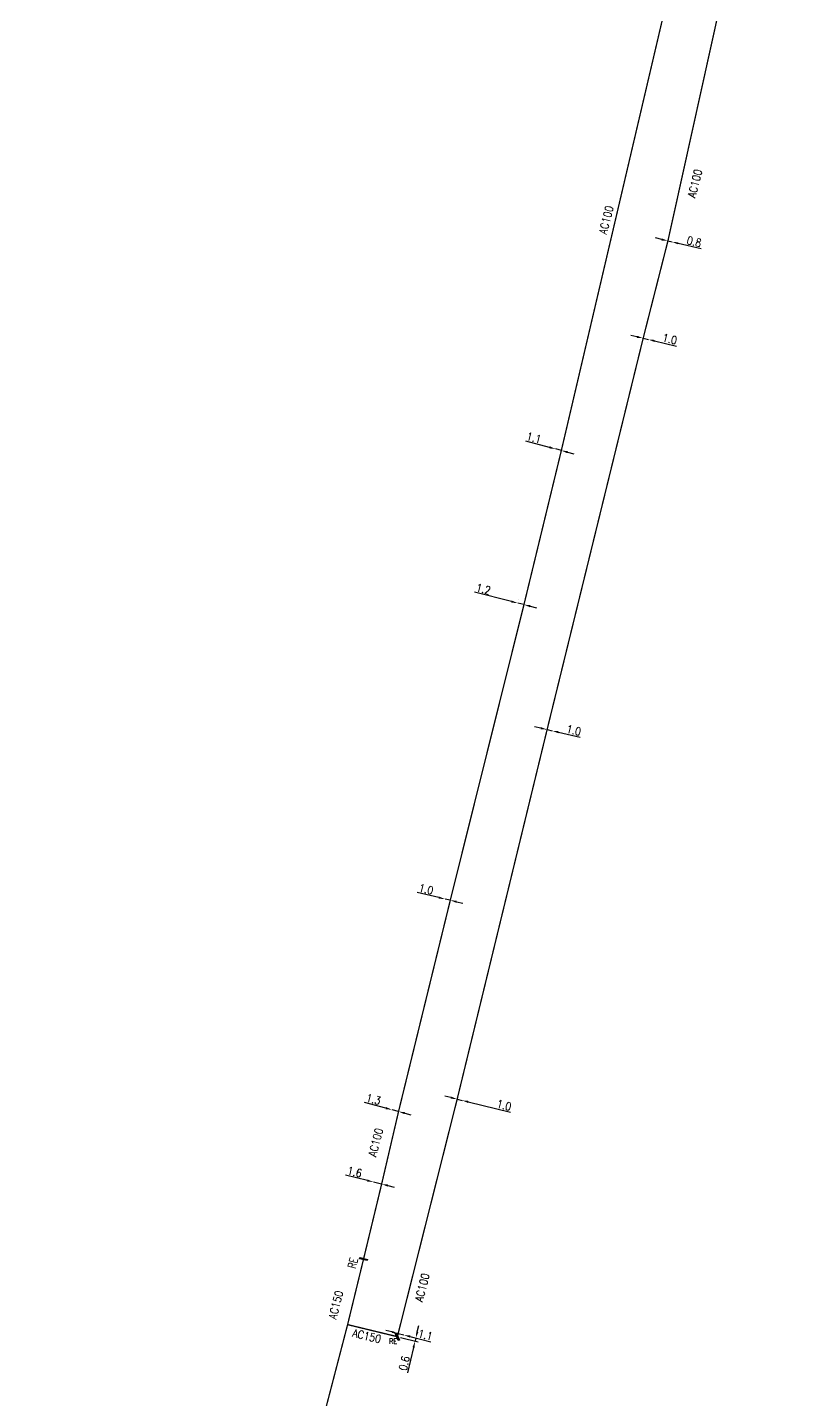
# Model space of a CAD drawing. Header units: millimetres. Extents: x 113999 to 115000, y 123996 to 125006.
# Drawn here: x 114319.9 to 114465.3, y 124241.5 to 124498.6 of the extents above; entities that cross this region are included whole.
import ezdxf
from ezdxf.enums import TextEntityAlignment as Align

# ---------------------------------------------------------------- set-up
doc = ezdxf.new("R2010")
doc.units = ezdxf.units.MM
doc.header["$PDMODE"] = 34
doc.linetypes.add('L_25_AP', pattern=[2000, 1000, 1000])
doc.layers.get('0').update_dxf_attribs({"linetype": 'CONTINUOUS'})
doc.layers.get('Defpoints').update_dxf_attribs({"linetype": 'CONTINUOUS'})
doc.layers.add('L_150', color=1, linetype='CONTINUOUS')
doc.layers.add('L_340', color=7, linetype='CONTINUOUS')
doc.styles.get("Standard").update_dxf_attribs({"font": 'romans.shx', "width": 0.85})
doc.dimstyles.get("Standard").update_dxf_attribs({"dimtxt": 1.5, "dimasz": 1.2, "dimexe": 0.625, "dimexo": 0.625, "dimgap": 0.25, "dimtad": 1, "dimdec": 1, "dimzin": 0, "dimdsep": 46, "dimtxsty": 'Standard', "dimcen": -0.5, "dimadec": 0, "dimazin": 0, "dimtfac": 1, "dimtdec": 1, "dimtmove": 0, "dimatfit": 3, "dimfxl": 0, "dimtolj": 1, "dimtzin": 0, "dimarcsym": 0})

# ---------------------------------------------------------------- blocks, each defined once
blk = doc.blocks.new('*D296')
at = {"layer": 'Defpoints', "color": 0, "linetype": 'Continuous', "transparency": 16777216}
for p in [(114384.84, 124282.27), (114384.84, 124282.27), (114386.34, 124281.9)]:
    blk.add_point(p, dxfattribs=at)
at = {"layer": 'L_150', "color": 0, "linetype": 'Continuous', "lineweight": -2, "transparency": 16777216}
for p, q in [((114383.67, 124282.56), (114379.58, 124283.56)), ((114386.34, 124281.9), (114384.84, 124282.27)), ((114387.51, 124281.62), (114388.67, 124281.33))]:
    blk.add_line(p, q, dxfattribs=at)
at = {"layer": 'L_150', "color": 0, "linetype": 'Continuous', "transparency": 16777216}
for points in [[(114383.72, 124282.75), (114383.62, 124282.37), (114384.84, 124282.27)], [(114387.55, 124281.81), (114387.46, 124281.42), (114386.34, 124281.9)]]:
    blk.add_solid(points, dxfattribs=at)
at = {"layer": 'L_150', "color": 0, "linetype": 'Continuous', "transparency": 16777216, "insert": (114381.27, 124284.18), "char_height": 1.5, "attachment_point": 5, "rotation": 346.2084}
blk.add_mtext('\\A1;1.6', dxfattribs=at)
blk = doc.blocks.new('*D297')
at = {"layer": 'Defpoints', "color": 0, "linetype": 'Continuous', "ltscale": 0.5, "transparency": 16777216}
for p in [(114389.29, 124253.3), (114390.51, 124253.62), (114392.75, 124253.05)]:
    blk.add_point(p, dxfattribs=at)
at = {"layer": 'L_340', "color": 0, "linetype": 'Continuous', "lineweight": -2, "ltscale": 0.5, "transparency": 16777216}
for p, q in [((114393.03, 124254.22), (114393.32, 124255.39)), ((114389.9, 124253.15), (114393.21, 124252.31)), ((114391.12, 124253.47), (114393.36, 124252.9)), ((114392.75, 124253.05), (114392.61, 124252.46)), ((114392.33, 124251.29), (114391.17, 124246.54))]:
    blk.add_line(p, q, dxfattribs=at)
at = {"layer": 'L_340', "color": 0, "linetype": 'Continuous', "ltscale": 0.5, "transparency": 16777216}
for points in [[(114392.84, 124254.27), (114393.23, 124254.17), (114392.75, 124253.05)], [(114392.13, 124251.34), (114392.52, 124251.25), (114392.61, 124252.46)]]:
    blk.add_solid(points, dxfattribs=at)
at = {"layer": 'L_340', "color": 0, "linetype": 'Continuous', "ltscale": 0.5, "transparency": 16777216, "insert": (114390.58, 124248.32), "char_height": 1.5, "attachment_point": 5, "rotation": 76.3805}
blk.add_mtext('\\A1;0.6', dxfattribs=at)
blk = doc.blocks.new('*D298')
at = {"layer": 'Defpoints', "color": 0, "linetype": 'Continuous', "transparency": 16777216}
for p in [(114400.5, 124297.81), (114401.43, 124297.58), (114401.43, 124297.58)]:
    blk.add_point(p, dxfattribs=at)
at = {"layer": 'L_150', "color": 0, "linetype": 'Continuous', "lineweight": -2, "transparency": 16777216}
for p, q in [((114399.33, 124298.09), (114398.17, 124298.38)), ((114400.5, 124297.81), (114401.43, 124297.58)), ((114402.59, 124297.29), (114410.5, 124295.36))]:
    blk.add_line(p, q, dxfattribs=at)
at = {"layer": 'L_150', "color": 0, "linetype": 'Continuous', "transparency": 16777216}
for points in [[(114399.38, 124298.29), (114399.28, 124297.9), (114400.5, 124297.81)], [(114402.64, 124297.49), (114402.55, 124297.1), (114401.43, 124297.58)]]:
    blk.add_solid(points, dxfattribs=at)
at = {"layer": 'L_150', "color": 0, "linetype": 'Continuous', "transparency": 16777216, "insert": (114409.29, 124296.68), "char_height": 1.5, "attachment_point": 5, "rotation": 346.2229}
blk.add_mtext('\\A1;1.0', dxfattribs=at)
blk = doc.blocks.new('*D299')
at = {"layer": 'Defpoints', "color": 0, "linetype": 'Continuous', "transparency": 16777216}
for p in [(114417.36, 124367.06), (114418.34, 124366.83), (114418.34, 124366.83)]:
    blk.add_point(p, dxfattribs=at)
at = {"layer": 'L_150', "color": 0, "linetype": 'Continuous', "lineweight": -2, "transparency": 16777216}
for p, q in [((114416.19, 124367.32), (114415.02, 124367.59)), ((114417.36, 124367.06), (114418.34, 124366.83)), ((114419.51, 124366.57), (114423.59, 124365.64))]:
    blk.add_line(p, q, dxfattribs=at)
at = {"layer": 'L_150', "color": 0, "linetype": 'Continuous', "transparency": 16777216}
for points in [[(114416.24, 124367.52), (114416.15, 124367.13), (114417.36, 124367.06)], [(114419.55, 124366.76), (114419.47, 124366.37), (114418.34, 124366.83)]]:
    blk.add_solid(points, dxfattribs=at)
at = {"layer": 'L_150', "color": 0, "linetype": 'Continuous', "transparency": 16777216, "insert": (114422.36, 124366.94), "char_height": 1.5, "attachment_point": 5, "rotation": 347.1561}
blk.add_mtext('\\A1;1.0', dxfattribs=at)
blk = doc.blocks.new('*D300')
at = {"layer": 'Defpoints', "color": 0, "linetype": 'Continuous', "transparency": 16777216}
for p in [(114440.01, 124458.64), (114440.79, 124458.46), (114440.79, 124458.46)]:
    blk.add_point(p, dxfattribs=at)
at = {"layer": 'L_150', "color": 0, "linetype": 'Continuous', "lineweight": -2, "transparency": 16777216}
for p, q in [((114438.84, 124458.91), (114437.67, 124459.19)), ((114440.01, 124458.64), (114440.79, 124458.46)), ((114441.96, 124458.19), (114446.25, 124457.19))]:
    blk.add_line(p, q, dxfattribs=at)
at = {"layer": 'L_150', "color": 0, "linetype": 'Continuous', "transparency": 16777216}
for points in [[(114438.88, 124459.11), (114438.79, 124458.72), (114440.01, 124458.64)], [(114442, 124458.38), (114441.91, 124457.99), (114440.79, 124458.46)]]:
    blk.add_solid(points, dxfattribs=at)
at = {"layer": 'L_150', "color": 0, "linetype": 'Continuous', "transparency": 16777216, "insert": (114444.93, 124458.52), "char_height": 1.5, "attachment_point": 5, "rotation": 346.9103}
blk.add_mtext('\\A1;0.8', dxfattribs=at)
blk = doc.blocks.new('*D301')
at = {"layer": 'Defpoints', "color": 0, "linetype": 'Continuous', "transparency": 16777216}
for p in [(114388.3, 124295.82), (114388.3, 124295.82), (114389.51, 124295.49)]:
    blk.add_point(p, dxfattribs=at)
at = {"layer": 'L_150', "color": 0, "linetype": 'Continuous', "lineweight": -2, "transparency": 16777216}
for p, q in [((114387.14, 124296.13), (114383.1, 124297.21)), ((114389.51, 124295.49), (114388.3, 124295.82)), ((114389.67, 124296.09), (114389.67, 124296.09)), ((114390.67, 124295.18), (114391.83, 124294.87))]:
    blk.add_line(p, q, dxfattribs=at)
at = {"layer": 'L_150', "color": 0, "linetype": 'Continuous', "transparency": 16777216}
for points in [[(114387.19, 124296.32), (114387.09, 124295.93), (114388.3, 124295.82)], [(114390.72, 124295.37), (114390.62, 124294.99), (114389.51, 124295.49)]]:
    blk.add_solid(points, dxfattribs=at)
at = {"layer": 'L_150', "color": 0, "linetype": 'Continuous', "transparency": 16777216, "insert": (114384.8, 124297.79), "char_height": 1.5, "attachment_point": 5, "rotation": 344.9862}
blk.add_mtext('\\A1;1.3', dxfattribs=at)
blk = doc.blocks.new('*D302')
at = {"layer": 'Defpoints', "color": 0, "linetype": 'Continuous', "transparency": 16777216}
for p in [(114398.24, 124335.31), (114398.24, 124335.31), (114399.21, 124335.08)]:
    blk.add_point(p, dxfattribs=at)
at = {"layer": 'L_150', "color": 0, "linetype": 'Continuous', "lineweight": -2, "transparency": 16777216}
for p, q in [((114397.07, 124335.58), (114392.99, 124336.53)), ((114399.21, 124335.08), (114398.24, 124335.31)), ((114400.38, 124334.81), (114401.55, 124334.53))]:
    blk.add_line(p, q, dxfattribs=at)
at = {"layer": 'L_150', "color": 0, "linetype": 'Continuous', "transparency": 16777216}
for points in [[(114397.12, 124335.77), (114397.03, 124335.38), (114398.24, 124335.31)], [(114400.43, 124335), (114400.34, 124334.61), (114399.21, 124335.08)]]:
    blk.add_solid(points, dxfattribs=at)
at = {"layer": 'L_150', "color": 0, "linetype": 'Continuous', "transparency": 16777216, "insert": (114394.67, 124337.16), "char_height": 1.5, "attachment_point": 5, "rotation": 346.876}
blk.add_mtext('\\A1;1.0', dxfattribs=at)
blk = doc.blocks.new('*D303')
at = {"layer": 'Defpoints', "color": 0, "linetype": 'Continuous', "transparency": 16777216}
for p in [(114411.86, 124390.76), (114411.86, 124390.76), (114413.02, 124390.48)]:
    blk.add_point(p, dxfattribs=at)
at = {"layer": 'L_150', "color": 0, "linetype": 'Continuous', "lineweight": -2, "transparency": 16777216}
for p, q in [((114410.69, 124391.05), (114403.72, 124392.79)), ((114413.02, 124390.48), (114411.86, 124390.76)), ((114412.01, 124391.37), (114412.01, 124391.37)), ((114414.19, 124390.19), (114415.35, 124389.9))]:
    blk.add_line(p, q, dxfattribs=at)
at = {"layer": 'L_150', "color": 0, "linetype": 'Continuous', "transparency": 16777216}
for points in [[(114410.74, 124391.25), (114410.64, 124390.86), (114411.86, 124390.76)], [(114414.23, 124390.38), (114414.14, 124389.99), (114413.02, 124390.48)]]:
    blk.add_solid(points, dxfattribs=at)
at = {"layer": 'L_150', "color": 0, "linetype": 'Continuous', "transparency": 16777216, "insert": (114405.42, 124393.4), "char_height": 1.5, "attachment_point": 5, "rotation": 346.0414}
blk.add_mtext('\\A1;1.2', dxfattribs=at)
blk = doc.blocks.new('*D304')
at = {"layer": 'Defpoints', "color": 0, "linetype": 'Continuous', "transparency": 16777216}
for p in [(114418.97, 124419.65), (114418.97, 124419.65), (114420.03, 124419.36)]:
    blk.add_point(p, dxfattribs=at)
at = {"layer": 'L_150', "color": 0, "linetype": 'Continuous', "lineweight": -2, "transparency": 16777216}
for p, q in [((114417.81, 124419.95), (114413.35, 124421.13)), ((114420.03, 124419.36), (114418.97, 124419.65)), ((114421.19, 124419.06), (114422.35, 124418.75))]:
    blk.add_line(p, q, dxfattribs=at)
at = {"layer": 'L_150', "color": 0, "linetype": 'Continuous', "transparency": 16777216}
for points in [[(114417.86, 124420.15), (114417.76, 124419.76), (114418.97, 124419.65)], [(114421.24, 124419.25), (114421.14, 124418.86), (114420.03, 124419.36)]]:
    blk.add_solid(points, dxfattribs=at)
at = {"layer": 'L_150', "color": 0, "linetype": 'Continuous', "transparency": 16777216, "insert": (114414.88, 124421.76), "char_height": 1.5, "attachment_point": 5, "rotation": 345.1516}
blk.add_mtext('\\A1;1.1', dxfattribs=at)
blk = doc.blocks.new('L_340_20')
at = {"linetype": 'Continuous'}
blk.add_hatch(color=0, dxfattribs=at).paths.add_polyline_path([(0.12, 0.75), (-0.12, 0.75), (-0.12, -0.75), (0.12, -0.75)])
at = {"color": 0, "linetype": 'Continuous'}
blk.add_lwpolyline([(-0.12, 0.75), (0.12, 0.75), (0.12, -0.75), (-0.12, -0.75)], close=True, dxfattribs=at)
at = {"color": 0, "linetype": 'Continuous', "width": 0.75}
for tag, height, flags, p in [('RE', 1, 8, (0, 2.19)), ('DEF_LEG', 1.2, 3, (0, -5)), ('DEF_COUP', 1.2, 3, (0, -7.5)), ('DEF_TYPE', 1.2, 3, (0, -10))]:
    blk.add_attdef(tag, text='', height=height, dxfattribs=dict(at, flags=flags)).set_placement(p, align=Align.MIDDLE)
blk = doc.blocks.new('*D427')
at = {"layer": 'Defpoints', "color": 0, "linetype": 'Continuous', "ltscale": 0.5, "transparency": 16777216}
for p in [(114389.29, 124253.3), (114389.44, 124253.89), (114390.51, 124253.62)]:
    blk.add_point(p, dxfattribs=at)
at = {"layer": 'L_340', "color": 0, "linetype": 'Continuous', "lineweight": -2, "ltscale": 0.5, "transparency": 16777216}
for p, q in [((114388.28, 124254.19), (114387.12, 124254.48)), ((114389.45, 124253.91), (114389.6, 124254.5)), ((114389.44, 124253.89), (114390.51, 124253.62)), ((114391.68, 124253.33), (114395.56, 124252.34))]:
    blk.add_line(p, q, dxfattribs=at)
at = {"layer": 'L_340', "color": 0, "linetype": 'Continuous', "ltscale": 0.5, "transparency": 16777216}
for points in [[(114388.33, 124254.38), (114388.23, 124253.99), (114389.44, 124253.89)], [(114391.73, 124253.52), (114391.63, 124253.13), (114390.51, 124253.62)]]:
    blk.add_solid(points, dxfattribs=at)
at = {"layer": 'L_340', "color": 0, "linetype": 'Continuous', "ltscale": 0.5, "transparency": 16777216, "insert": (114394.54, 124253.63), "char_height": 1.5, "attachment_point": 5, "rotation": 345.7745}
blk.add_mtext('\\A1;1.1', dxfattribs=at)
blk = doc.blocks.new('*D428')
at = {"layer": 'Defpoints', "color": 0, "linetype": 'Continuous', "transparency": 16777216}
for p in [(114435.37, 124440.4), (114436.34, 124440.17), (114436.34, 124440.17)]:
    blk.add_point(p, dxfattribs=at)
at = {"layer": 'L_150', "color": 0, "linetype": 'Continuous', "lineweight": -2, "transparency": 16777216}
for p, q in [((114434.2, 124440.67), (114433.03, 124440.94)), ((114435.23, 124439.79), (114435.23, 124439.79)), ((114435.37, 124440.4), (114436.34, 124440.17)), ((114436.2, 124439.56), (114436.2, 124439.56)), ((114437.51, 124439.9), (114441.59, 124438.94))]:
    blk.add_line(p, q, dxfattribs=at)
at = {"layer": 'L_150', "color": 0, "linetype": 'Continuous', "transparency": 16777216}
for points in [[(114434.25, 124440.87), (114434.16, 124440.48), (114435.37, 124440.4)], [(114437.56, 124440.09), (114437.47, 124439.7), (114436.34, 124440.17)]]:
    blk.add_solid(points, dxfattribs=at)
at = {"layer": 'L_150', "color": 0, "linetype": 'Continuous', "transparency": 16777216, "insert": (114440.36, 124440.26), "char_height": 1.5, "attachment_point": 5, "rotation": 346.8389}
blk.add_mtext('\\A1;1.0', dxfattribs=at)

msp = doc.modelspace()

# ---------------------------------------------------------------- linework, layer by layer
at = {"layer": 'L_150', "linetype": 'L_25_AP', "ltscale": 0.5, "const_width": 0.25}
msp.add_lwpolyline([(114455.97, 124591), (114465.11, 124589.57), (114456.77, 124541.88), (114450.55, 124506.26, -0.01121), (114450.55, 124506.24), (114440.01, 124458.64), (114435.37, 124440.4), (114417.36, 124367.06), (114400.5, 124297.81), (114389.29, 124253.3)], format="xyb", dxfattribs=at)
for points in [[(114382.95, 124267.85), (114386.34, 124281.9), (114389.51, 124295.49), (114399.21, 124335.08), (114413.02, 124390.48), (114420.03, 124419.36), (114441, 124508.75), (114441, 124508.75), (114442.55, 124517.37), (114448.1, 124542.94), (114448.2, 124543.57)], [(114348.98, 124000), (114352.44, 124005.92), (114354.85, 124010.51), (114356.46, 124018.47), (114358.71, 124028.61), (114361.74, 124038.37), (114360.89, 124038.45), (114322.23, 124042.6), (114322.3, 124077.9), (114320.07, 124111.9), (114330.27, 124113.89), (114346.8, 124116.93), (114348.41, 124117.18), (114351.49, 124121.27), (114363.29, 124136.94), (114364.77, 124138.9), (114365.65, 124200.65), (114379.96, 124255.56), (114382.95, 124267.85)], [(114389.29, 124253.3), (114379.96, 124255.56)]]:
    msp.add_lwpolyline(points, dxfattribs=at)

# ---------------------------------------------------------------- block references
at = {"layer": 'L_340'}
ref = msp.add_blockref('L_340_20', (114382.95, 124267.85), dxfattribs=dict(at, rotation=76.2862261404029))
ref.add_attrib('RE', 'RE', dxfattribs={"layer": '0', "color": 0, "linetype": 'Continuous', "height": 1.5, "rotation": 76.2862, "width": 0.75, "flags": 8}).set_placement((114380.94, 124267.09), align=Align.MIDDLE)
at = {"layer": 'L_340', "ltscale": 0.5}
ref = msp.add_blockref('L_340_20', (114389.29, 124253.3), dxfattribs=dict(at, rotation=21.83624252811624))
ref.add_attrib('RE', 'RE', dxfattribs={"layer": '0', "color": 0, "linetype": 'Continuous', "height": 1, "width": 0.75}).set_placement((114388.5, 124252.45), align=Align.MIDDLE)

# ---------------------------------------------------------------- texts
at = {"layer": 'L_150', "linetype": 'Continuous', "width": 0.85}
for s, p in [('AC100', (114445.13, 124466.59)), ('AC100', (114428.49, 124459.76)), ('AC100', (114385.29, 124286.91)), ('AC100', (114393.99, 124259.71)), ('AC150', (114377.81, 124256.45))]:
    msp.add_text(s, height=1.5, rotation=75.6394, dxfattribs=at).set_placement(p)
at = {"layer": 'L_150', "linetype": 'Continuous', "ltscale": 0.5, "width": 0.85}
msp.add_text('AC150', height=1.5, rotation=346.3811, dxfattribs=at).set_placement((114380.76, 124253.32))

# ---------------------------------------------------------------- dimensions: what is measured, and where the dimension line sits
at = {"layer": 'L_150', "linetype": 'Continuous'}
for base, p1, p2, angle, picture, middle in [((114440.79, 124458.46), (114440.01, 124458.64), (114440.79, 124458.46), 166.9103, '*D300', (114444.71, 124457.55)), ((114418.97, 124419.65), (114420.03, 124419.36), (114418.97, 124419.65), 345.1516, '*D304', (114414.62, 124420.8)), ((114411.86, 124390.76), (114413.02, 124390.48), (114411.86, 124390.76), 346.0414, '*D303', (114405.18, 124392.43)), ((114418.34, 124366.83), (114417.36, 124367.06), (114418.34, 124366.83), 167.1561, '*D299', (114422.14, 124365.97)), ((114398.24, 124335.31), (114399.21, 124335.08), (114398.24, 124335.31), 346.876, '*D302', (114394.45, 124336.19)), ((114388.3, 124295.82), (114389.51, 124295.49), (114388.3, 124295.82), 344.9862, '*D301', (114384.54, 124296.82)), ((114401.43, 124297.58), (114400.5, 124297.81), (114401.43, 124297.58), 166.2229, '*D298', (114409.05, 124295.71)), ((114384.83508996, 124282.27331076), (114386.34040242, 124281.90380516), (114384.83508996, 124282.27331076), 346.2084218, '*D296', (114381.0332145, 124283.20654842))]:
    dim = msp.add_linear_dim(base=base, p1=p1, p2=p2, angle=angle, dimstyle='Standard', dxfattribs=at)
    dim.commit()
    dim.dimension.update_dxf_attribs({"geometry": picture, "text_midpoint": middle, "dimtype": 160})
dim = msp.add_linear_dim(base=(114436.34, 124440.17), p1=(114435.37, 124440.4), p2=(114436.34, 124440.17), angle=166.8389, dimstyle='Standard', override={"dimscale": 1, "dimlfac": 1, "dimlunit": 2, "dimatfit": 0}, dxfattribs=at)
dim.commit()
dim.dimension.update_dxf_attribs({"geometry": '*D428', "text_midpoint": (114440.14, 124439.28), "dimtype": 160})
at = {"layer": 'L_340', "linetype": 'Continuous', "ltscale": 0.5}
for base, p1, p2, angle, picture, middle in [((114389.44, 124253.89), (114390.51, 124253.62), (114389.29, 124253.3), 345.7745, '*D427', (114394.29, 124252.66)), ((114392.75, 124253.05), (114389.29, 124253.3), (114390.51, 124253.62), 256.3805, '*D297', (114391.55, 124248.08))]:
    dim = msp.add_linear_dim(base=base, p1=p1, p2=p2, angle=angle, dimstyle='Standard', dxfattribs=at)
    dim.commit()
    dim.dimension.update_dxf_attribs({"geometry": picture, "text_midpoint": middle, "dimtype": 160})

doc.saveas('drawing.dxf')
